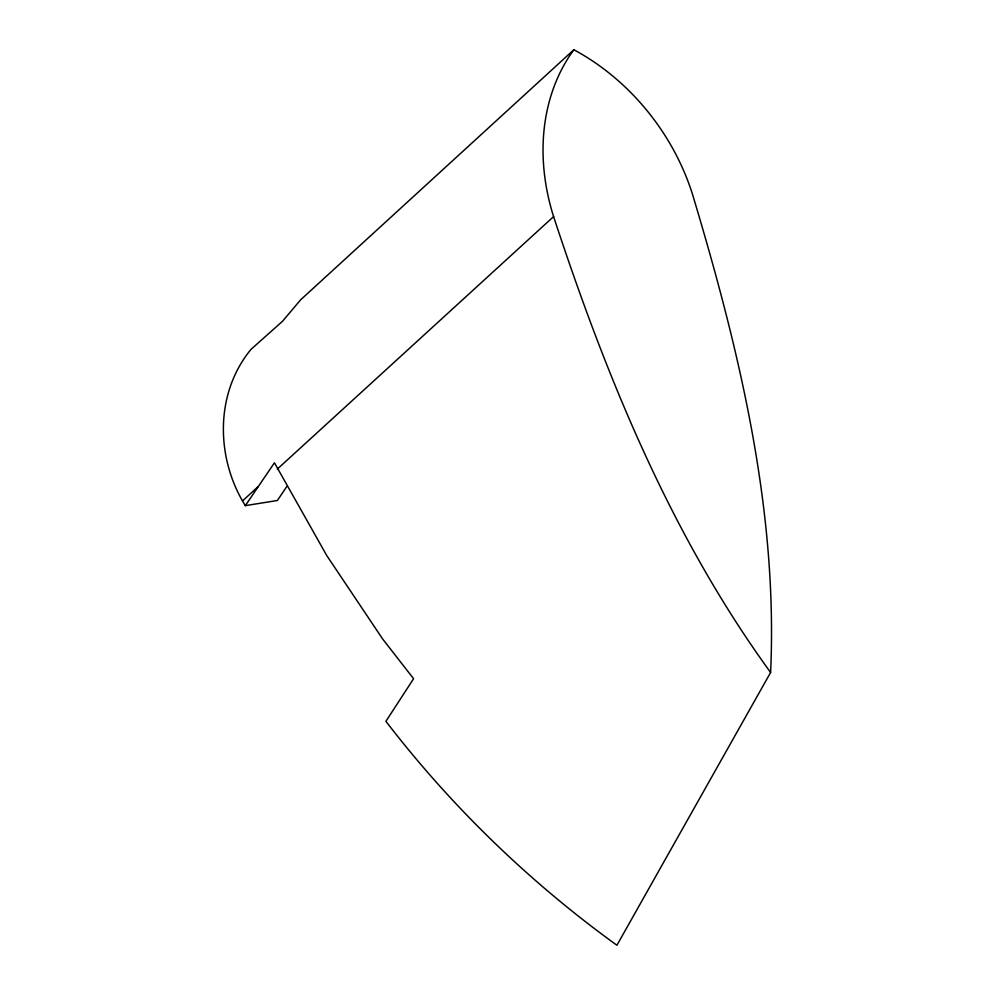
<?xml version="1.0" encoding="UTF-8"?>
<svg xmlns="http://www.w3.org/2000/svg" width="995" height="995" viewBox="0 0 995 995"><rect width="100%" height="100%" fill="white"/><g stroke="black" fill="none" stroke-linecap="round" stroke-linejoin="round"><path stroke-width="1.49" d="M245.317 505.647L274.446 462.799L326.808 555.633L382.665 639.026L413.597 678.714L385.911 721.325C451.494 806.659 529.663 882.242 616.912 945.25L770.603 672.483C778.04 509.726 738.974 349.034 692.495 194.274A209.261 169.66 54.2 0 0 573.854 49.75L300.701 299.756L282.518 321.273L251.038 349.32C214.671 393.323 215.654 458.347 245.317 505.647L277.369 500.497L286.709 486.654M242.593 500.833L257.879 486.866M277.381 469.043L553.593 216.599A209.261 169.66 54.2 0 1 573.854 49.75M770.603 672.483C670.966 535.422 606.191 376.67 553.593 216.599"/></g></svg>
